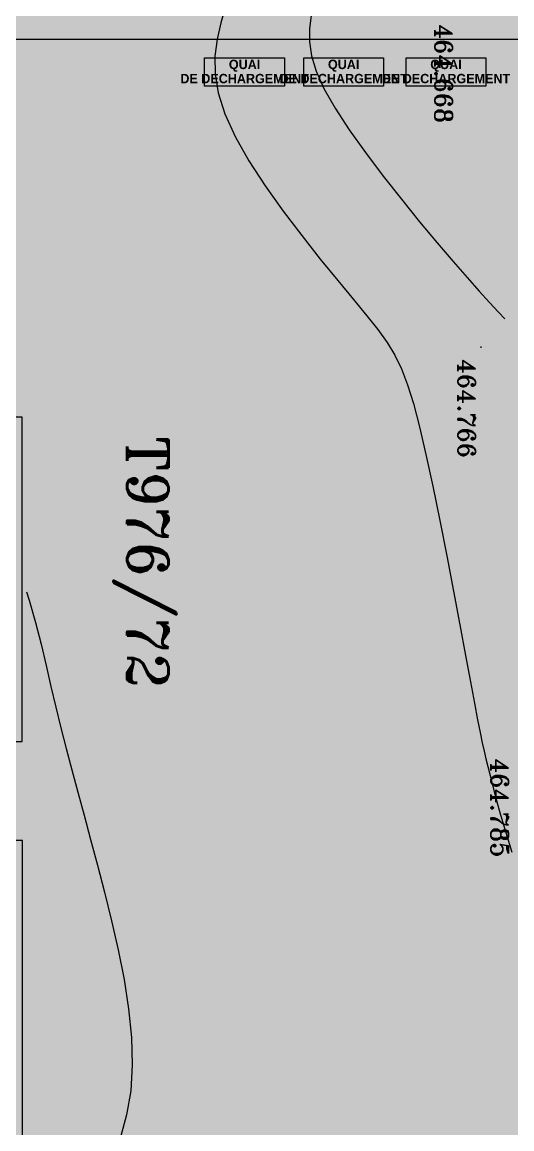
# Model space of a CAD drawing. Header units: millimetres. Extents: x 132836 to 1862386, y -330276 to -143438.
# Drawn here: x 196753 to 217603, y -234764 to -187693 of the extents above; entities that cross this region are included whole.
import ezdxf

# ---------------------------------------------------------------- set-up
doc = ezdxf.new("R2010")
doc.units = ezdxf.units.MM
doc.header["$MEASUREMENT"] = 0
for name, color, linetype in [('Hachure', 7, 'Continuous'), ('Nouveau_CN_01_00', 7, 'Continuous'), ('Nouveau_CN_02_00', 7, 'Continuous'), ('Nouveau_Réferences foncières extraites', 7, 'Continuous'), ('Nouveau_TopoAlt', 7, 'Continuous'), ('Nouveau_TopoJIS', 7, 'Continuous'), ('Sols_ Dalles', 7, 'Continuous')]:
    doc.layers.add(name, color=color, linetype=linetype)
doc.styles.add('STYLE_GENERE_4', font='')
doc.styles.add('STYLE_GENERE_5', font='romant.shx')
doc.styles.get('STYLE_GENERE_4').set_extended_font_data('Agency FB', bold=True)

msp = doc.modelspace()

# ---------------------------------------------------------------- hatches: boundary and pattern name
at = {"linetype": 'Continuous', "lineweight": 0, "true_color": 0x6f6f6f}
h = msp.add_hatch(color=8, dxfattribs=at)
h.paths.add_polyline_path([(141848.442, -275935.042), (141848.442, -295062.571), (269220.821, -293826.868), (269220.821, -270902.734), (268763.049, -270902.734), (254213.6, -271040.575), (254213.6, -163437.635), (153156.2, -163437.635), (153156.2, -271040.575), (153182.962, -271040.57), (153183.146, -272000.514, -0.409427364), (149183.681, -275935.042)])
h.paths.add_polyline_path([(158435.584, -260639.953), (155145.584, -260639.953), (155145.584, -248364.953), (155145.584, -243089.974), (155145.584, -242189.974), (158435.584, -242189.974)], flags=0)
h.paths.add_polyline_path([(196775.042, -260810.571), (196775.042, -222495.57), (186955.542, -222495.57), (186955.542, -218295.57), (196754.55, -218295.57), (196754.55, -208495.57), (196754.55, -204495.57), (193355.542, -204495.57), (193355.542, -201780.57), (193355.542, -195161.535), (195576.034, -195161.535), (195576.034, -189810.571), (217850.068, -189810.571), (217850.068, -262266.885), (245610.045, -262266.885), (245610.045, -253395.571), (245626.034, -253395.571), (246426.034, -253395.571), (247826.034, -253395.571), (247826.034, -248005.571), (247826.034, -246605.571), (245626.034, -246605.571), (245610.045, -246605.571), (245610.045, -171995.57), (212806.28, -171995.57), (161503.433, -171995.57), (161503.433, -193810.571), (161503.433, -230015.57), (161503.433, -260810.571)], flags=0)
h.paths.add_polyline_path([(162737.042, -269433.913, -0.09031866), (162858.773, -268727.623, -0.201448728), (163912.639, -267592.74, -0.104211445), (164718.006, -267415.055), (165317.979, -267409.371, -0.104044608), (166125.354, -267571.244, -0.238255457), (167284.257, -268953.318, -0.055188622), (167336.836, -269390.334), (167338.931, -269611.438), (167351.046, -270890.267), (167092.583, -271892.761, -0.267949192), (165370.083, -272909.124), (164770.11, -272914.808, -0.193717464), (163379.252, -272370.185, -0.070568756), (163028.663, -271931.262, -0.131652498), (162751.253, -270933.845)], flags=0)
h.paths.add_polyline_path([(173316.986, -273599.031), (173316.986, -273452.052), (173330.488, -267377.824, -0.380556701), (175316.986, -265609.826), (175394.714, -265609.826), (175394.714, -270609.826), (190394.714, -270609.826), (190394.714, -265609.826), (195356.191, -265609.826, -0.414213562), (196856.191, -267109.826), (196856.191, -273660.699, -0.345501612), (195137.285, -275433.432), (175327.752, -275599.002, -0.415791099)], flags=0)
h.paths.add_polyline_path([(205510.093, -271504.083, -0.134473934), (205230.948, -270484.937), (205230.948, -268984.937, -0.414213562), (207230.948, -266984.937), (207830.948, -266984.937, -0.414213562), (209830.948, -268984.937), (209830.948, -270484.937, -0.128820346), (209574.03, -271465.581, -0.270936291), (207830.948, -272484.937), (207230.948, -272484.937, -0.264979997)], flags=0)
h.paths.add_polyline_path([(217862.687, -273329.325), (217869.949, -267730.336, -0.098561509), (218100.718, -266943.721), (218117.681, -266951.545, -0.258849002), (219955.479, -265605.827), (219953.141, -265587.294), (220637.569, -265587.294), (220637.569, -265687.294), (220637.569, -270687.294), (250537.569, -270687.294), (250537.569, -265687.294), (252208.004, -265687.294), (254186.294, -265687.294), (254186.294, -267687.294), (254186.294, -271062.255, 0.001345761), (254186.323, -271073.021), (254197.209, -273095.233, -0.414213562), (252208.004, -275105.97), (243484.534, -275105.97, -0.005188955), (243431.438, -275116.103), (235447.992, -275196.191), (220071.012, -275253.24, -0.386553331), (217873.089, -273475.385, -0.025189219)], flags=0)
at = {"layer": 'Sols_ Dalles', "linetype": 'Continuous', "lineweight": 0, "true_color": 0x2e271c}
msp.add_hatch(color=250, dxfattribs=at).paths.add_polyline_path([(161503.433, -171995.57), (161503.433, -230015.57), (161503.433, -260810.571), (196775.042, -260810.571), (196775.042, -260795.571), (196775.042, -258649.982), (196775.042, -258010.558), (196775.042, -222495.57), (186955.542, -222495.57), (186955.542, -218295.57), (196754.55, -218295.57), (196754.55, -204495.57), (193355.542, -204495.57), (193355.542, -201780.57), (193355.542, -195161.535), (195576.034, -195161.535), (195576.034, -189810.571), (217805.542, -189810.571), (217805.542, -253395.57), (217805.542, -253415.571), (219205.542, -253415.571), (219205.542, -253395.57), (219205.542, -188410.571), (191955.542, -188410.571), (191955.542, -190035.076), (194140.476, -190023.061), (194160.967, -193749.52), (191976.034, -193761.535), (191955.542, -200380.57), (191955.542, -205895.57), (195354.55, -205895.57), (195354.55, -216895.57), (185555.542, -216895.57), (185555.542, -223895.57), (195354.55, -223895.57), (195354.55, -258649.982), (195354.55, -259410.571), (163990.222, -259410.571), (162860.681, -259410.571), (162860.681, -231415.57), (162860.681, -173395.57), (244226.034, -173395.57), (244226.034, -248005.571), (245626.034, -248005.571), (246426.034, -248005.571), (246426.034, -251817.03), (245610.045, -251817.03), (244211.034, -251817.03), (244211.034, -253395.571), (246426.034, -253395.571), (247826.034, -253395.571), (247826.034, -248005.571), (247826.034, -246605.571), (245626.034, -246605.571), (245626.034, -171995.57)])
at = {"layer": 'Sols_ Dalles', "linetype": 'Continuous', "lineweight": 0, "true_color": 0x003f1e}
msp.add_hatch(color=118, dxfattribs=at).paths.add_polyline_path([(162860.681, -188410.571), (191976.034, -188410.571), (219205.542, -188410.571), (219205.542, -173400.184), (162860.681, -173400.184)])

# ---------------------------------------------------------------- linework, layer by layer
at = {"layer": 'Hachure', "color": 7, "linetype": 'Continuous', "lineweight": 5, "flags": 128}
for points in [[(204523.041, -189207.326), (207922.984, -189207.326), (207922.984, -190413.816), (204523.041, -190413.816)], [(208741.362, -189207.326), (212141.305, -189207.326), (212141.305, -190413.816), (208741.362, -190413.816)], [(213098.24, -189207.326), (216498.183, -189207.326), (216498.183, -190413.816), (213098.24, -190413.816)]]:
    msp.add_lwpolyline(points, close=True, dxfattribs=at)
at = {"layer": 'Nouveau_CN_01_00', "color": 8, "linetype": 'Continuous', "lineweight": 5, "flags": 128}
msp.add_lwpolyline([(205412.923, -187031.876), (205212.042, -187721.954), (205053.004, -188416.811), (204962.929, -189133.666), (204968.939, -189889.738), (205098.153, -190702.244), (205377.692, -191588.405), (205824.098, -192557.823), (206411.603, -193589.642), (207103.859, -194655.388), (207864.52, -195726.589), (208657.237, -196774.773), (209445.665, -197771.466), (210193.457, -198688.197), (210864.264, -199496.492), (211430.666, -200180.098), (211900.94, -200771.637), (212292.287, -201315.949), (212621.911, -201857.875), (212907.013, -202442.256), (213164.795, -203113.933), (213412.461, -203917.746), (213667.212, -204898.535), (213941.981, -206084.067), (214232.62, -207433.802), (214530.712, -208890.127), (214827.84, -210395.429), (215115.587, -211892.093), (215385.535, -213322.506), (215629.268, -214629.054), (215838.368, -215754.123), (216007.189, -216656.566), (216141.171, -217361.094), (216248.525, -217908.889), (216337.462, -218341.128), (216416.193, -218698.992), (216492.929, -219023.658), (216575.882, -219356.307), (216673.261, -219738.118), (216792.816, -220203.66), (216940.446, -220761.075), (217121.586, -221411.892), (217341.674, -222157.643), (217606.145, -222999.858)], dxfattribs=at)
at = {"layer": 'Nouveau_CN_02_00', "color": 8, "linetype": 'Continuous', "lineweight": 5, "flags": 128}
for points in [[(209060.363, -187416.402), (208993.151, -187965.548), (208991.801, -188524.804), (209078.441, -189119.035), (209275.193, -189773.106), (209604.182, -190511.884), (210078.656, -191351.284), (210676.351, -192271.423), (211366.126, -193243.468), (212116.84, -194238.586), (212897.354, -195227.945), (213676.527, -196182.71), (214423.217, -197074.05), (215106.285, -197873.131), (215701.584, -198558.231), (216212.952, -199136.067), (216651.219, -199620.467), (217027.219, -200025.26), (217299.786, -200309.963)], [(196935.307, -211926.846), (197052.078, -212273.354), (197326.859, -213225.058), (197561.307, -214150.177), (197771.843, -215054.212), (197974.885, -215942.663), (198184.236, -216821.803), (198403.22, -217700.997), (198632.545, -218590.384), (198872.916, -219500.102), (199125.041, -220440.29), (199389.626, -221421.085), (199667.378, -222452.626), (199959.004, -223545.051), (200262.284, -224703.53), (200563.297, -225913.364), (200845.197, -227154.884), (201091.137, -228408.423), (201284.27, -229654.311), (201407.749, -230872.88), (201444.728, -232044.463), (201378.359, -233149.392), (201200.774, -234173.009), (200940.024, -235120.702)]]:
    msp.add_lwpolyline(points, dxfattribs=at)
at = {"layer": 'Nouveau_TopoJIS', "color": 8, "linetype": 'Continuous', "lineweight": 5}
msp.add_line((216277.911, -201489.51), (216277.911, -201539.51), dxfattribs=at)
at = {"layer": 'Sols_ Dalles', "color": 250, "linetype": 'Continuous', "lineweight": 5, "true_color": 0x1f1f1f}
msp.add_lwpolyline([(245626.034, -246605.571), (245626.034, -171995.57), (161503.433, -171995.57), (161503.433, -230015.57), (161503.433, -260810.571), (196775.042, -260810.571), (196775.042, -260795.571), (196775.042, -258649.982), (196775.042, -258010.558), (196775.042, -222495.57), (186955.542, -222495.57), (186955.542, -218295.57), (196754.55, -218295.57), (196754.55, -204495.57), (193355.542, -204495.57), (193355.542, -201780.57), (193355.542, -195161.535)], dxfattribs=at)
msp.add_lwpolyline([(162860.681, -188410.571), (191976.034, -188410.571), (219205.542, -188410.571), (219205.542, -173400.184), (162860.681, -173400.184)], close=True, dxfattribs=at)

# ---------------------------------------------------------------- texts
at = {"layer": 'Hachure', "color": 14, "linetype": 'Continuous', "lineweight": 5, "true_color": 0xa40f02, "char_height": 400, "attachment_point": 5, "line_spacing_factor": 0.904865, "style": 'STYLE_GENERE_4'}
for insert in [(206223.013, -189794.353), (210441.333, -189794.353), (214798.211, -189794.353)]:
    msp.add_mtext('\\A1;{\\pqc;\\fAgency FB|b1|i0|c0|p34;QUAI \\P\\pqc;\\fAgency FB|b1|i0|c0|p34;DE DECHARGEMENT}', dxfattribs=dict(at, insert=insert))
at = {"layer": 'Nouveau_Réferences foncières extraites', "color": 253, "linetype": 'Continuous', "lineweight": 5, "true_color": 0x9f9f9f, "insert": (200647.654, -205298.446), "char_height": 1750, "attachment_point": 7, "rotation": 270, "style": 'STYLE_GENERE_5'}
msp.add_mtext('\\A1;{\\pql;\\Fromant.shx;T976/72}', dxfattribs=at)
at = {"layer": 'Nouveau_TopoAlt', "color": 253, "linetype": 'Continuous', "lineweight": 5, "true_color": 0x9f9f9f, "char_height": 750, "attachment_point": 1, "rotation": 270, "style": 'STYLE_GENERE_5'}
for s, insert in [('\\A1;{\\pql;\\Fromant.shx;464.668}', (215067.973, -187779.01)), ('\\A1;{\\pql;\\Fromant.shx;464.766}', (216052.973, -202018.01)), ('\\A1;{\\pql;\\Fromant.shx;464.785}', (217460.723, -219002.01))]:
    msp.add_mtext(s, dxfattribs=dict(at, insert=insert))

doc.saveas('drawing.dxf')
